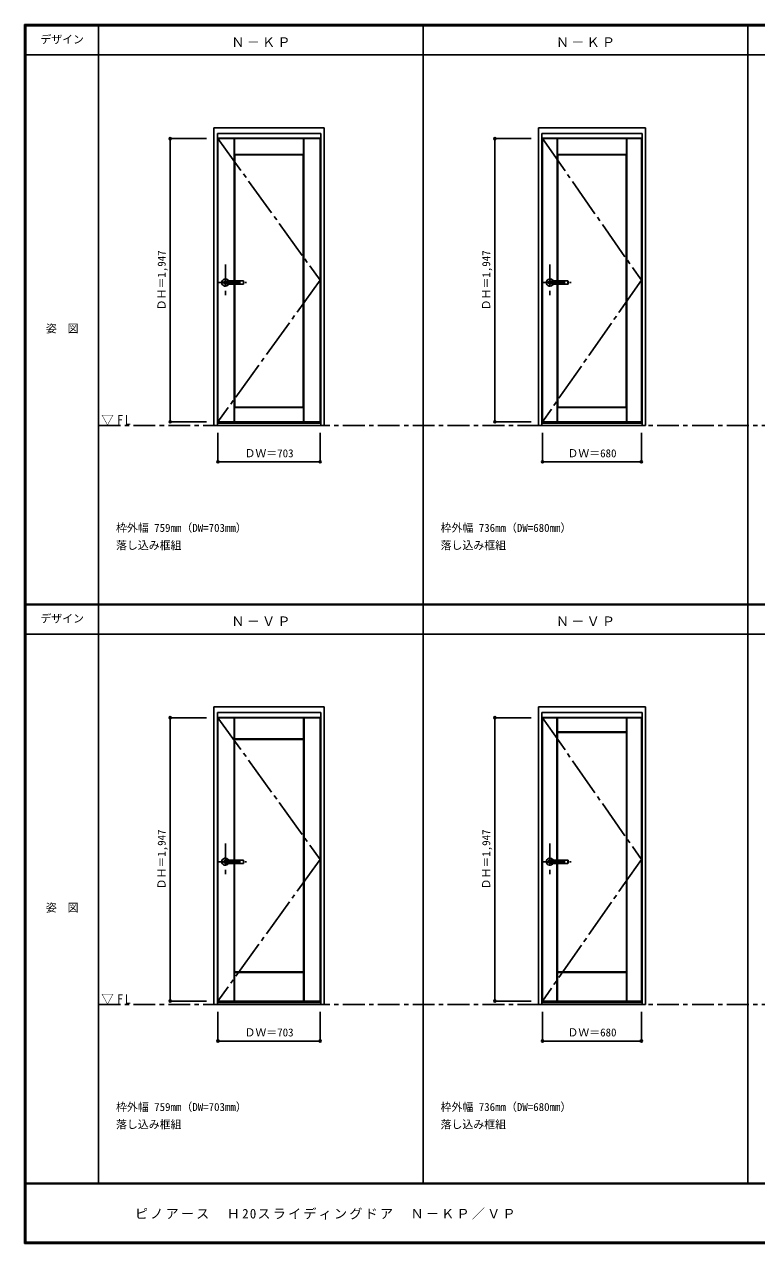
# Model space of a CAD drawing. Units: millimetres, scale not verified. Extents: x -6000 to 5700, y -4307 to 4175.
# Drawn here: x -6000 to -966, y -4205 to 4175 of the extents above; entities that cross this region are included whole.
import ezdxf
from ezdxf.enums import TextEntityAlignment as Align

# ---------------------------------------------------------------- set-up
doc = ezdxf.new("R2010")
doc.units = ezdxf.units.MM
doc.header["$LTSCALE"] = 30
doc.header["$PDMODE"] = 32
doc.header["$PDSIZE"] = 15
doc.linetypes.add('CHAIN1', pattern=[8, 5, -1, 1, -1])
doc.linetypes.add('CHAIN2', pattern=[12, 9, -1, 1, -1])
for name, color, linetype in [('0-1_通り芯', 4, 'CHAIN1'), ('0-2_扉', 3, 'Continuous'), ('0-3_仕上げ', 7, 'Continuous'), ('0-4_枠', 3, 'Continuous'), ('0-5_レバー', 3, 'Continuous'), ('0-7_', 7, 'CHAIN2'), ('0-A_文字', 7, 'Continuous'), ('0-B_寸法', 7, 'Continuous'), ('F-1_枠', 6, 'Continuous'), ('F-A_文字', 7, 'Continuous')]:
    doc.layers.add(name, color=color, linetype=linetype)
doc.styles.add('ＭＳ ゴシック', font='')
doc.styles.get('ＭＳ ゴシック').set_extended_font_data('MS Gothic')

msp = doc.modelspace()

# ---------------------------------------------------------------- linework, layer by layer
at = {"layer": '0-1_通り芯'}
for p, q in [((-4618.4, 2524.5), (-4618.4, 2314.5)), ((-2386.8, 2524.5), (-2386.8, 2314.5)), ((-4663.4, 2400.5), (-4473.4, 2400.5)), ((-2431.8, 2400.5), (-2241.8, 2400.5)), ((-4618.4, -1456), (-4618.4, -1666)), ((-2386.8, -1456), (-2386.8, -1666)), ((-4663.4, -1580), (-4473.4, -1580)), ((-2431.8, -1580), (-2241.8, -1580))]:
    msp.add_line(p, q, dxfattribs=at)
at = {"layer": '0-1_通り芯', "color": 7}
for p, q in [((-5490, 1418), (3436.4, 1418)), ((-5490, -2562.5), (3436.4, -2562.5))]:
    msp.add_line(p, q, dxfattribs=at)
at = {"layer": '0-2_扉'}
for p, q in [((-4669.4, 3390), (-3966.4, 3390)), ((-4669.4, 1443), (-4669.4, 3390)), ((-3966.4, 1443), (-3966.4, 3390)), ((-2437.8, 3390), (-1757.8, 3390)), ((-2437.8, 1443), (-2437.8, 3390)), ((-1757.8, 1443), (-1757.8, 3390)), ((-4669.4, 1443), (-3966.4, 1443)), ((-2437.8, 1443), (-1757.8, 1443)), ((-4669.4, -590.5), (-3966.4, -590.5)), ((-4669.4, -2537.5), (-4669.4, -590.5)), ((-3966.4, -2537.5), (-3966.4, -590.5)), ((-2437.8, -590.5), (-1757.8, -590.5)), ((-2437.8, -2537.5), (-2437.8, -590.5)), ((-1757.8, -2537.5), (-1757.8, -590.5)), ((-4669.4, -2537.5), (-3966.4, -2537.5)), ((-2437.8, -2537.5), (-1757.8, -2537.5))]:
    msp.add_line(p, q, dxfattribs=at)
at = {"layer": '0-3_仕上げ'}
for p, q in [((-4557.4, 2412), (-4557.4, 3390)), ((-4555.9, 3280), (-4555.9, 3390)), ((-4554.4, 3281.5), (-4554.4, 3390)), ((-4081.4, 3281.5), (-4081.4, 3390)), ((-4079.9, 3280), (-4079.9, 3390)), ((-4078.4, 1443), (-4078.4, 3390)), ((-2337.3, 2412), (-2337.3, 3390)), ((-2334.3, 3281.5), (-2334.3, 3390)), ((-1861.3, 3281.5), (-1861.3, 3390)), ((-1859.8, 3280), (-1859.8, 3390)), ((-1858.3, 1443), (-1858.3, 3390)), ((-4554.4, 3281.5), (-4555.9, 3280)), ((-4553.4, 3277.5), (-4555.9, 3280)), ((-4081.4, 3281.5), (-4554.4, 3281.5)), ((-4082.4, 3277.5), (-4079.9, 3280)), ((-4081.4, 3281.5), (-4079.9, 3280)), ((-2333.3, 3277.5), (-2335.8, 3280)), ((-2334.3, 3281.5), (-1861.3, 3281.5)), ((-1862.3, 3277.5), (-1859.8, 3280)), ((-1861.3, 3281.5), (-1859.8, 3280)), ((-4557.4, 1443), (-4557.4, 2389)), ((-2337.3, 1443), (-2337.3, 2389)), ((-4553.4, 1545), (-4555.9, 1542.5)), ((-4554.4, 1541), (-4555.9, 1542.5)), ((-4555.9, 1443), (-4555.9, 1542.5)), ((-4554.4, 1443), (-4554.4, 1541)), ((-4554.4, 1541), (-4081.4, 1541)), ((-4082.4, 1545), (-4079.9, 1542.5)), ((-4081.4, 1541), (-4079.9, 1542.5)), ((-4081.4, 1443), (-4081.4, 1541)), ((-4079.9, 1443), (-4079.9, 1542.5)), ((-2333.3, 1545), (-2335.8, 1542.5)), ((-2335.8, 1443), (-2335.8, 1542.5)), ((-2334.3, 1541), (-2335.8, 1542.5)), ((-2334.3, 1443), (-2334.3, 1541)), ((-2334.3, 1541), (-1861.3, 1541)), ((-1862.3, 1545), (-1859.8, 1542.5)), ((-1861.3, 1541), (-1859.8, 1542.5)), ((-1861.3, 1443), (-1861.3, 1541)), ((-1859.8, 1443), (-1859.8, 1542.5)), ((-4558.4, -1568.5), (-4558.4, -590.5)), ((-4556.9, -738), (-4556.9, -590.5)), ((-4080.4, -736.5), (-4080.4, -590.5)), ((-4078.9, -738), (-4078.9, -590.5)), ((-4077.4, -2537.5), (-4077.4, -590.5)), ((-2338.3, -1568.5), (-2338.3, -590.5)), ((-2336.8, -690), (-2336.8, -590.5)), ((-2335.3, -688.5), (-2335.3, -590.5)), ((-1860.3, -688.5), (-1860.3, -590.5)), ((-1858.8, -690), (-1858.8, -590.5)), ((-1857.3, -2537.5), (-1857.3, -590.5)), ((-4555.4, -736.5), (-4556.9, -738)), ((-4554.4, -740.5), (-4556.9, -738)), ((-4081.4, -740.5), (-4078.9, -738)), ((-4080.4, -736.5), (-4078.9, -738)), ((-2335.3, -688.5), (-2336.8, -690)), ((-2334.3, -692.5), (-2336.8, -690)), ((-2335.3, -688.5), (-1860.3, -688.5)), ((-1861.3, -692.5), (-1858.8, -690)), ((-1860.3, -688.5), (-1858.8, -690)), ((-4558.4, -2537.5), (-4558.4, -1591.5)), ((-2338.3, -2537.5), (-2338.3, -1591.5)), ((-4554.4, -2337.5), (-4556.9, -2340)), ((-4555.4, -2341.5), (-4556.9, -2340)), ((-4556.9, -2537.5), (-4556.9, -2340)), ((-4555.4, -2537.5), (-4555.4, -2341.5)), ((-4555.4, -2341.5), (-4080.4, -2341.5)), ((-4081.4, -2337.5), (-4078.9, -2340)), ((-4080.4, -2341.5), (-4078.9, -2340)), ((-4080.4, -2537.5), (-4080.4, -2341.5)), ((-4078.9, -2537.5), (-4078.9, -2340)), ((-2334.3, -2337.5), (-2336.8, -2340)), ((-2336.8, -2537.5), (-2336.8, -2340)), ((-2335.3, -2341.5), (-2336.8, -2340)), ((-2335.3, -2341.5), (-1860.3, -2341.5)), ((-2335.3, -2537.5), (-2335.3, -2341.5)), ((-1861.3, -2337.5), (-1858.8, -2340)), ((-1860.3, -2341.5), (-1858.8, -2340)), ((-1860.3, -2537.5), (-1860.3, -2341.5)), ((-1858.8, -2537.5), (-1858.8, -2340))]:
    msp.add_line(p, q, dxfattribs=at)
at = {"layer": '0-3_仕上げ', "color": 3}
for p, q in [((-4553.4, 2412), (-4553.4, 3277.5)), ((-4082.4, 3277.5), (-4553.4, 3277.5)), ((-4082.4, 1545), (-4082.4, 3277.5)), ((-2333.3, 2412), (-2333.3, 3277.5)), ((-1862.3, 3277.5), (-2333.3, 3277.5)), ((-1862.3, 1545), (-1862.3, 3277.5)), ((-4553.4, 1545), (-4553.4, 2389)), ((-2333.3, 1545), (-2333.3, 2389)), ((-4553.4, 1545), (-4082.4, 1545)), ((-2333.3, 1545), (-1862.3, 1545)), ((-4554.4, -1568.5), (-4554.4, -740.5)), ((-1861.3, -692.5), (-2334.3, -692.5)), ((-2334.3, -1568.5), (-2334.3, -692.5)), ((-1861.3, -2337.5), (-1861.3, -692.5)), ((-4554.4, -2337.5), (-4554.4, -1591.5)), ((-2334.3, -2337.5), (-2334.3, -1591.5)), ((-4554.4, -2337.5), (-4081.4, -2337.5)), ((-2334.3, -2337.5), (-1861.3, -2337.5))]:
    msp.add_line(p, q, dxfattribs=at)
at = {"layer": '0-3_仕上げ'}
for points in [[(-2334.3, 3281.5), (-2335.8, 3280), (-2335.8, 3390)], [(-4080.4, -736.5), (-4555.4, -736.5), (-4555.4, -590.5)]]:
    msp.add_lwpolyline(points, dxfattribs=at)
at = {"layer": '0-3_仕上げ', "color": 3}
msp.add_lwpolyline([(-4081.4, -2337.5), (-4081.4, -740.5), (-4554.4, -740.5)], dxfattribs=at)
at = {"layer": '0-4_枠'}
for p, q in [((-4697.4, 1418), (-4697.4, 3465)), ((-4697.4, 3465), (-3938.4, 3465)), ((-3938.4, 1418), (-3938.4, 3465)), ((-2465.8, 1418), (-2465.8, 3465)), ((-2465.8, 3465), (-1729.8, 3465)), ((-1729.8, 1418), (-1729.8, 3465)), ((-4673.4, 1418), (-4673.4, 3425)), ((-4673.4, 3425), (-3962.4, 3425)), ((-4673.4, 3392), (-3962.4, 3392)), ((-3962.4, 1418), (-3962.4, 3425)), ((-2441.8, 1418), (-2441.8, 3425)), ((-2441.8, 3425), (-1753.8, 3425)), ((-2441.8, 3392), (-1753.8, 3392)), ((-1753.8, 1418), (-1753.8, 3425)), ((-4673.4, 1433), (-3962.4, 1433)), ((-2441.8, 1433), (-1753.8, 1433)), ((-4697.4, 1418), (-3938.4, 1418)), ((-2465.8, 1418), (-1729.8, 1418)), ((-4697.4, -2562.5), (-4697.4, -515.5)), ((-4697.4, -515.5), (-3938.4, -515.5)), ((-4673.4, -2562.5), (-4673.4, -555.5)), ((-4673.4, -555.5), (-3962.4, -555.5)), ((-3962.4, -2562.5), (-3962.4, -555.5)), ((-3938.4, -2562.5), (-3938.4, -515.5)), ((-2465.8, -2562.5), (-2465.8, -515.5)), ((-2465.8, -515.5), (-1729.8, -515.5)), ((-2441.8, -2562.5), (-2441.8, -555.5)), ((-2441.8, -555.5), (-1753.8, -555.5)), ((-1753.8, -2562.5), (-1753.8, -555.5)), ((-1729.8, -2562.5), (-1729.8, -515.5)), ((-4673.4, -588.5), (-3962.4, -588.5)), ((-2441.8, -588.5), (-1753.8, -588.5)), ((-4697.4, -2562.5), (-3938.4, -2562.5)), ((-4673.4, -2547.5), (-3962.4, -2547.5)), ((-2465.8, -2562.5), (-1729.8, -2562.5)), ((-2441.8, -2547.5), (-1753.8, -2547.5))]:
    msp.add_line(p, q, dxfattribs=at)
at = {"layer": '0-5_レバー'}
for p, q in [((-4618.4, 2410), (-4599.4, 2410)), ((-4618.4, 2391), (-4599.4, 2391)), ((-4599.4, 2411), (-4598.4, 2412)), ((-4599.4, 2390), (-4599.4, 2411)), ((-4599.4, 2390), (-4598.4, 2389)), ((-4598.4, 2412), (-4494.4, 2412)), ((-4494.4, 2389), (-4598.4, 2389)), ((-4493.4, 2411), (-4494.4, 2412)), ((-4493.4, 2390), (-4494.4, 2389)), ((-4493.4, 2390), (-4493.4, 2411)), ((-2386.8, 2410), (-2367.8, 2410)), ((-2386.8, 2391), (-2367.8, 2391)), ((-2367.8, 2411), (-2366.8, 2412)), ((-2367.8, 2390), (-2367.8, 2411)), ((-2367.8, 2390), (-2366.8, 2389)), ((-2366.8, 2412), (-2262.8, 2412)), ((-2262.8, 2389), (-2366.8, 2389)), ((-2261.8, 2411), (-2262.8, 2412)), ((-2261.8, 2390), (-2262.8, 2389)), ((-2261.8, 2390), (-2261.8, 2411)), ((-4618.4, -1570.5), (-4599.4, -1570.5)), ((-4618.4, -1589.5), (-4599.4, -1589.5)), ((-4599.4, -1569.5), (-4598.4, -1568.5)), ((-4599.4, -1590.5), (-4599.4, -1569.5)), ((-4599.4, -1590.5), (-4598.4, -1591.5)), ((-4598.4, -1568.5), (-4494.4, -1568.5)), ((-4494.4, -1591.5), (-4598.4, -1591.5)), ((-4493.4, -1569.5), (-4494.4, -1568.5)), ((-4493.4, -1590.5), (-4494.4, -1591.5)), ((-4493.4, -1590.5), (-4493.4, -1569.5)), ((-2386.8, -1570.5), (-2367.8, -1570.5)), ((-2386.8, -1589.5), (-2367.8, -1589.5)), ((-2367.8, -1569.5), (-2366.8, -1568.5)), ((-2367.8, -1590.5), (-2367.8, -1569.5)), ((-2367.8, -1590.5), (-2366.8, -1591.5)), ((-2366.8, -1568.5), (-2262.8, -1568.5)), ((-2262.8, -1591.5), (-2366.8, -1591.5)), ((-2261.8, -1569.5), (-2262.8, -1568.5)), ((-2261.8, -1590.5), (-2262.8, -1591.5)), ((-2261.8, -1590.5), (-2261.8, -1569.5))]:
    msp.add_line(p, q, dxfattribs=at)
at = {"layer": '0-5_レバー', "color": 4}
for p, q in [((-4598.4, 2389), (-4598.4, 2412)), ((-4494.4, 2412), (-4494.4, 2389)), ((-2366.8, 2389), (-2366.8, 2412)), ((-2262.8, 2412), (-2262.8, 2389)), ((-4598.4, -1591.5), (-4598.4, -1568.5)), ((-4494.4, -1568.5), (-4494.4, -1591.5)), ((-2366.8, -1591.5), (-2366.8, -1568.5)), ((-2262.8, -1568.5), (-2262.8, -1591.5))]:
    msp.add_line(p, q, dxfattribs=at)
for centre, radius, start, end in [((-4618.4, 2400.5), 24.55, 27.93255, 332.06745), ((-4618.4, 2400.5), 11, 59.72736, 300.27264), ((-2386.8, 2400.5), 24.55, 27.93255, 332.06745), ((-2386.8, 2400.5), 11, 59.72736, 300.27264), ((-4618.4, -1580), 24.55, 27.93255, 332.06745), ((-4618.4, -1580), 11, 59.72736, 300.27264), ((-2386.8, -1580), 24.55, 27.93255, 332.06745), ((-2386.8, -1580), 11, 59.72736, 300.27264)]:
    msp.add_arc(centre, radius, start, end, dxfattribs=at)
at = {"layer": '0-5_レバー'}
for centre in [(-4618.4, 2400.5), (-2386.8, 2400.5), (-4618.4, -1580), (-2386.8, -1580)]:
    msp.add_arc(centre, 9.5, 90, 270, dxfattribs=at)
at = {"layer": '0-7_'}
for p, q in [((-4669.4, 3390), (-3966.4, 2416.5)), ((-2437.8, 3390), (-1757.8, 2416.5)), ((-3966.4, 2416.5), (-4669.4, 1443)), ((-1757.8, 2416.5), (-2437.8, 1443)), ((-4669.4, -590.5), (-3966.4, -1564)), ((-2437.8, -590.5), (-1757.8, -1564)), ((-3966.4, -1564), (-4669.4, -2537.5)), ((-1757.8, -1564), (-2437.8, -2537.5))]:
    msp.add_line(p, q, dxfattribs=at)
at = {"layer": '0-B_寸法', "color": 4}
for p, q in [((-4997.4, 3390), (-4747.4, 3390)), ((-4997.4, 3390), (-4997.4, 1443)), ((-2765.8, 3390), (-2515.8, 3390)), ((-2765.8, 3390), (-2765.8, 1443)), ((-4997.4, 1443), (-4747.4, 1443)), ((-2765.8, 1443), (-2515.8, 1443)), ((-4669.4, 1168), (-4669.4, 1368)), ((-3966.4, 1168), (-3966.4, 1368)), ((-2437.8, 1168), (-2437.8, 1368)), ((-1757.8, 1168), (-1757.8, 1368)), ((-4669.4, 1168), (-3966.4, 1168)), ((-2437.8, 1168), (-1757.8, 1168)), ((-4997.4, -590.5), (-4747.4, -590.5)), ((-4997.4, -590.5), (-4997.4, -2537.5)), ((-2765.8, -590.5), (-2515.8, -590.5)), ((-2765.8, -590.5), (-2765.8, -2537.5)), ((-4997.4, -2537.5), (-4747.4, -2537.5)), ((-2765.8, -2537.5), (-2515.8, -2537.5)), ((-4669.4, -2812.5), (-4669.4, -2612.5)), ((-3966.4, -2812.5), (-3966.4, -2612.5)), ((-2437.8, -2812.5), (-2437.8, -2612.5)), ((-1757.8, -2812.5), (-1757.8, -2612.5)), ((-4669.4, -2812.5), (-3966.4, -2812.5)), ((-2437.8, -2812.5), (-1757.8, -2812.5))]:
    msp.add_line(p, q, dxfattribs=at)
at = {"layer": '0-B_寸法'}
for p in [(-4997.4, 3390), (-2765.8, 3390), (-4997.4, 1443), (-2765.8, 1443), (-4669.4, 1168), (-3966.4, 1168), (-2437.8, 1168), (-1757.8, 1168), (-4997.4, -590.5), (-2765.8, -590.5), (-4997.4, -2537.5), (-2765.8, -2537.5), (-4669.4, -2812.5), (-3966.4, -2812.5), (-2437.8, -2812.5), (-1757.8, -2812.5)]:
    msp.add_point(p, dxfattribs=at)
at = {"layer": 'F-1_枠'}
for p, q in [((-6000, 4175), (5700, 4175)), ((-6000, 4175), (-6000, -4205)), ((-6000, 4170), (5700, 4170)), ((-6000, 4165), (5700, 4165)), ((-5995, 4175), (-5995, -4205)), ((-5990, 4175), (-5990, -4205)), ((-5490, 4175), (-5490, -3790)), ((-3258.4, 4175), (-3258.4, -3790)), ((-1026.8, 4175), (-1026.8, -3790)), ((-6000, 3965), (5700, 3965)), ((-6000, 190.5), (5700, 190.5)), ((-6000, 187.5), (5700, 187.5)), ((-6000, 184.5), (5700, 184.5)), ((-6000, -15.5), (5700, -15.5)), ((5700, -3790), (-6000, -3790)), ((5700, -3795), (-6000, -3795)), ((5700, -4195), (-6000, -4195)), ((5700, -4200), (-6000, -4200)), ((5700, -4205), (-6000, -4205))]:
    msp.add_line(p, q, dxfattribs=at)

# ---------------------------------------------------------------- texts
at = {"layer": '0-A_文字', "style": 'ＭＳ ゴシック'}
for s, p in [('枠外幅 759mm（DW=703mm）', (-5370, 670.5)), ('枠外幅 736mm（DW=680mm）', (-3138.4, 670.5)), ('落し込み框組', (-5370, 550.5)), ('落し込み框組', (-3138.4, 550.5)), ('枠外幅 759mm（DW=703mm）', (-5370, -3310)), ('枠外幅 736mm（DW=680mm）', (-3138.4, -3310)), ('落し込み框組', (-5370, -3430)), ('落し込み框組', (-3138.4, -3430))]:
    msp.add_text(s, height=54.99, dxfattribs=at).set_placement(p, align=Align.BOTTOM_LEFT)
at = {"layer": '0-A_文字', "char_height": 65.98, "attachment_point": 7, "style": 'ＭＳ ゴシック'}
for s, insert in [('\\T1.17;Ｎ－ＫＰ', (-4576.7, 4020)), ('\\T1.17;Ｎ－ＫＰ', (-2345.1, 4020)), ('\\T1.26;\\W0.95;▽FL', (-5471.25, 1418)), ('\\T1.17;Ｎ－ＶＰ', (-4576.7, 39.5)), ('\\T1.17;Ｎ－ＶＰ', (-2345.1, 39.5)), ('\\T1.26;\\W0.95;▽FL', (-5471.25, -2562.5))]:
    msp.add_mtext(s, dxfattribs=dict(at, insert=insert))
at = {"layer": '0-B_寸法', "style": 'ＭＳ ゴシック'}
for p in [(-5012.4, 2209.75), (-2780.8, 2209.75), (-5012.4, -1770.75), (-2780.8, -1770.75)]:
    msp.add_text('ＤＨ＝1,947', height=54.99, rotation=90, dxfattribs=at).set_placement(p, align=Align.BOTTOM_LEFT)
for s, p in [('ＤＷ＝703', (-4486.65, 1183)), ('ＤＷ＝680', (-2266.55, 1183)), ('ＤＷ＝703', (-4486.65, -2797.5)), ('ＤＷ＝680', (-2266.55, -2797.5))]:
    msp.add_text(s, height=54.99, dxfattribs=at).set_placement(p, align=Align.BOTTOM_LEFT)
at = {"layer": 'F-A_文字', "style": 'ＭＳ ゴシック'}
for s, p in [('デザイン', (-5890, 4027.5)), ('姿\u3000図', (-5852.5, 2040.25)), ('デザイン', (-5890, 47)), ('姿\u3000図', (-5852.5, -1940.25))]:
    msp.add_text(s, height=54.99, dxfattribs=at).set_placement(p, align=Align.BOTTOM_LEFT)
at = {"layer": 'F-A_文字', "insert": (-5240, -4040), "char_height": 65.98, "attachment_point": 7, "style": 'ＭＳ ゴシック'}
msp.add_mtext('\\T1.17;ピノアース\u3000Ｈ20スライディングドア\u3000Ｎ－ＫＰ／ＶＰ', dxfattribs=at)

doc.saveas('drawing.dxf')
